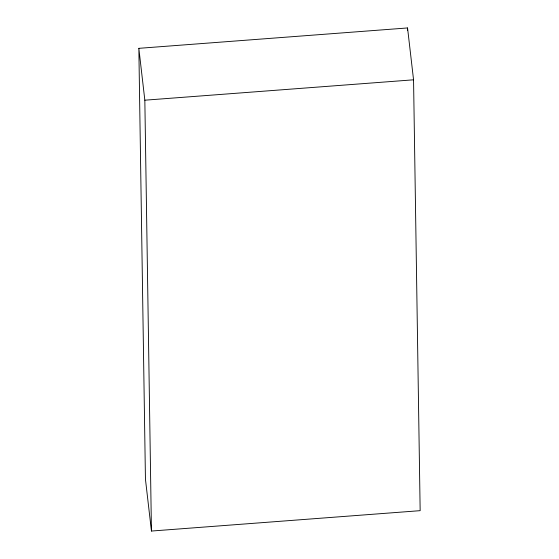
<?xml version="1.0" encoding="UTF-8"?>
<svg xmlns="http://www.w3.org/2000/svg" width="559" height="559" viewBox="0 0 559 559"><rect width="100%" height="100%" fill="white"/><g stroke="black" fill="none" stroke-linecap="round" stroke-linejoin="round"><path stroke-width="0.84" d="M138.842 48.333L407.553 27.95L413.555 79.811L420.158 510.667L151.447 531.05L145.445 479.189L138.842 48.333L144.837 100.194L151.447 531.05M144.837 100.194L413.555 79.811M407.553 27.95L407.595 30.563"/></g></svg>
